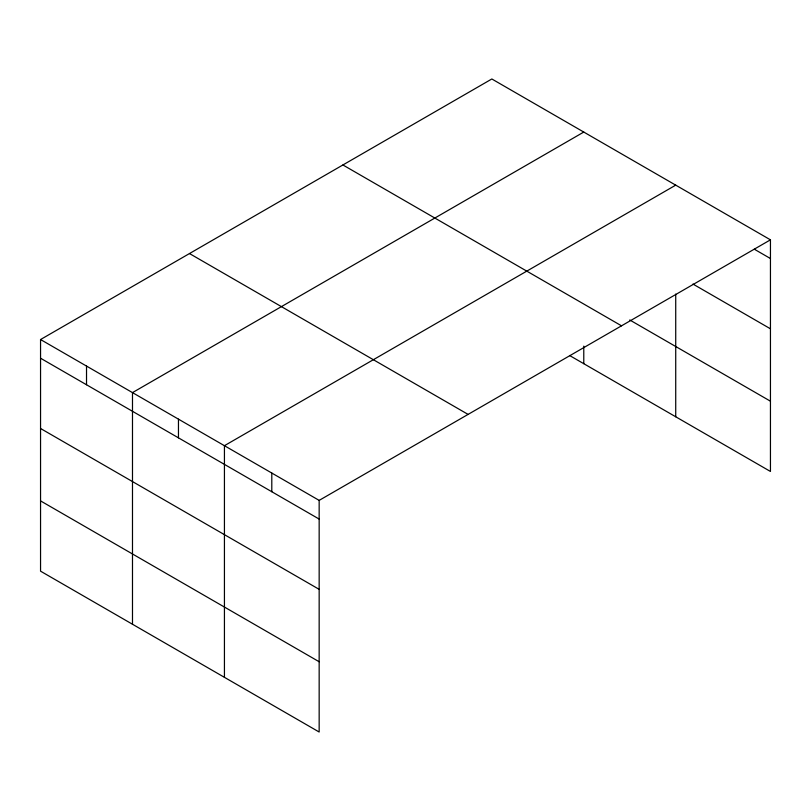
<?xml version="1.0" encoding="UTF-8"?>
<svg xmlns="http://www.w3.org/2000/svg" width="811" height="811" viewBox="0 0 811 811"><rect width="100%" height="100%" fill="white"/><g stroke="black" fill="none" stroke-linecap="round" stroke-linejoin="round"><path stroke-width="1.22" d="M569.555 355.482L770.45 471.465L770.45 239.833L491.841 78.981L40.55 339.535L40.55 571.167L319.159 732.019L319.159 500.387L40.55 339.535M583.778 132.061L132.487 392.615L132.487 624.247M675.725 185.141L224.434 445.695L224.434 677.327M319.159 500.387L770.45 239.833M754.301 249.2L770.45 258.527M692.949 284.053L770.45 328.8M629.752 319.97L770.45 401.192M342.911 164.968L621.52 325.819M189.48 253.549L468.089 414.401M40.55 358.219L319.159 519.07M40.55 428.492L319.159 589.344M40.55 500.894L319.159 661.746M675.725 294.079L675.725 416.773M583.778 346.125L583.778 363.693M271.797 473.036L271.797 491.73M178.461 419.155L178.461 437.839M86.524 366.075L86.524 384.759"/></g></svg>
